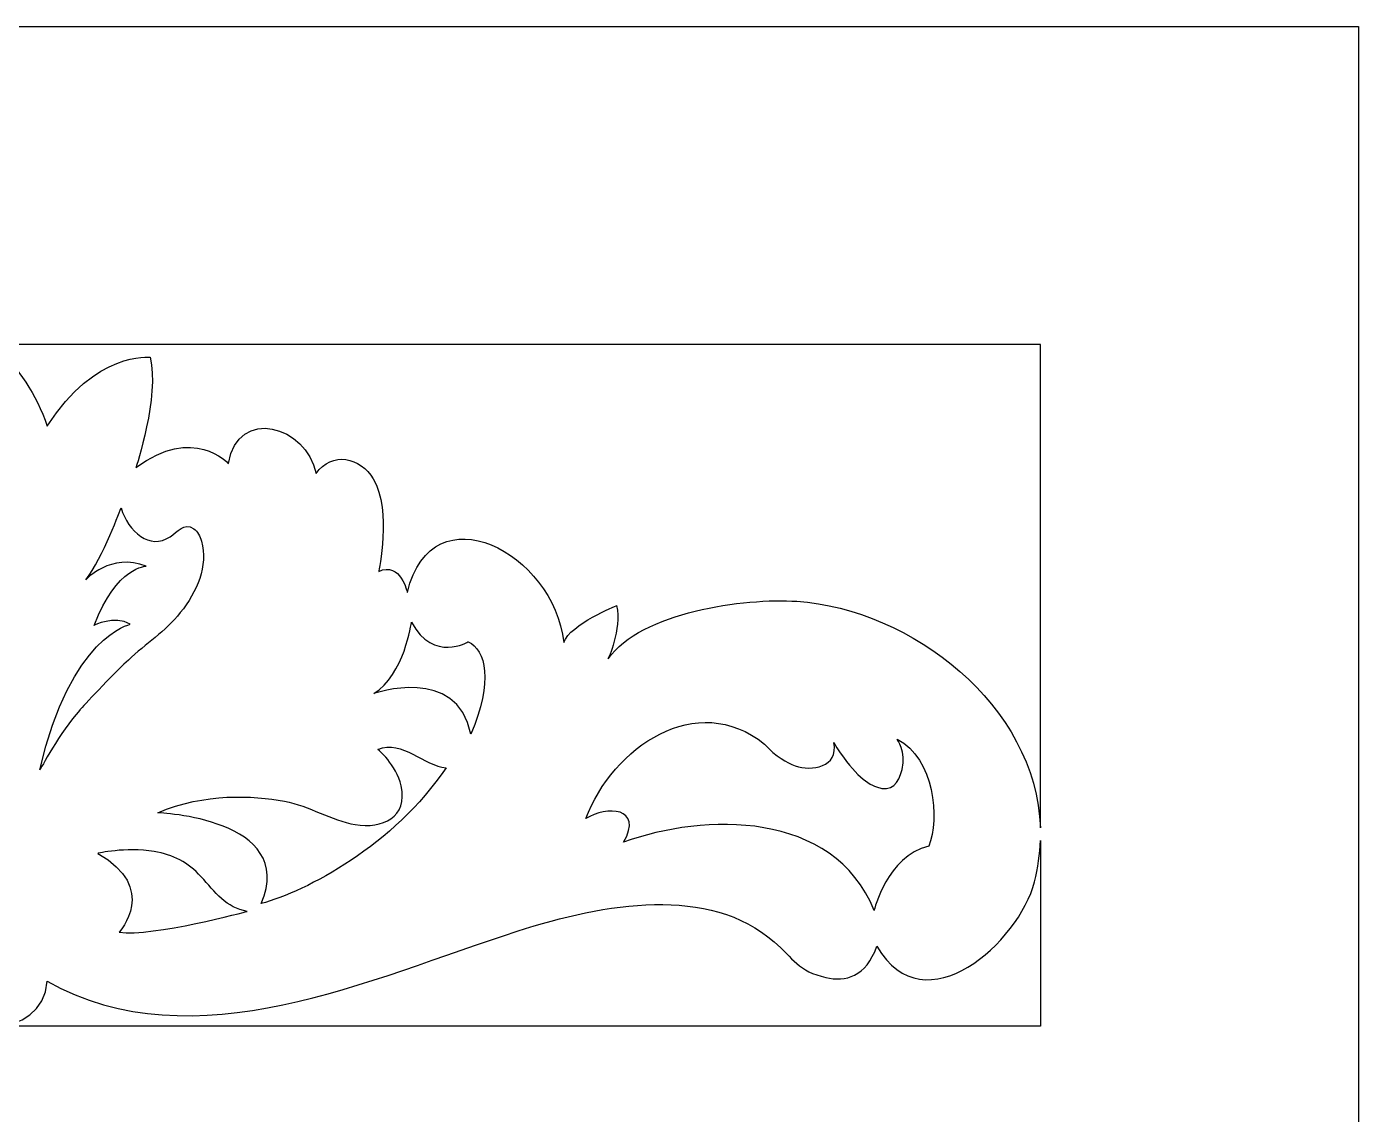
# Model space of a CAD drawing. Header units: centimetres. Extents: x -9.1 to 8.1, y -13.8 to 13.3.
# Drawn here: x -5.308 to -1.698, y 10.378 to 13.327 of the extents above; entities that cross this region are included whole.
import ezdxf

# ---------------------------------------------------------------- set-up
doc = ezdxf.new("R2010")
doc.units = ezdxf.units.CM
doc.header["$MEASUREMENT"] = 0
doc.layers.add('layer 1', color=7, linetype='Continuous')

msp = doc.modelspace()

# ---------------------------------------------------------------- linework, layer by layer
at = {"layer": 'layer 1', "color": 177}
msp.add_open_spline([(-1.69795, 13.32705), (-4.16105, 13.32705), (-6.62414, 13.32705), (-9.08724, 13.32705), (-9.08724, 13.32705), (-9.08724, 5.09483), (-9.08724, -3.13739), (-9.08724, -11.36961), (-9.08724, -11.36961), (-9.08722, -11.36961), (-9.0872, -11.36961), (-9.08718, -11.36961), (-9.08718, -11.36961), (-9.08718, -12.16875), (-9.08718, -12.96789), (-9.08718, -13.76703), (-9.08718, -13.76703), (-8.79982, -13.76703), (-8.51246, -13.76703), (-8.2251, -13.76703), (-8.2251, -13.76703), (-8.2251, -13.64388), (-8.2251, -13.52072), (-8.2251, -13.39756), (-8.2251, -13.39756), (-7.92113, -13.39756), (-7.61716, -13.39756), (-7.3132, -13.39756), (-7.3132, -13.39756), (-7.3132, -13.15691), (-7.3132, -12.91625), (-7.3132, -12.67559), (-7.3132, -12.67559), (-7.19023, -12.67314), (-7.06725, -12.67069), (-6.94428, -12.66823), (-6.94428, -12.66823), (-6.92244, -12.7305), (-6.89383, -12.78451), (-6.84631, -12.83217), (-6.84631, -12.83217), (-6.79979, -12.87884), (-6.75171, -12.90769), (-6.69523, -12.92082), (-6.69523, -12.92082), (-6.62049, -12.9382), (-6.54156, -12.93063), (-6.48156, -12.87829), (-6.48156, -12.87829), (-6.4235, -12.82762), (-6.39, -12.74648), (-6.37796, -12.66908), (-6.37796, -12.66908), (-6.34361, -12.67255), (-6.31439, -12.67175), (-6.28683, -12.6678), (-6.28683, -12.6678), (-6.1493, -12.64812), (-6.08434, -12.5611), (-6.07273, -12.42988), (-6.07273, -12.42988), (-6.06989, -12.39772), (-6.07215, -12.36598), (-6.08236, -12.33803), (-6.08236, -12.33803), (-6.0802, -12.33857), (-6.07804, -12.33911), (-6.07588, -12.33965), (-6.07588, -12.33965), (-6.02735, -12.35643), (-5.97882, -12.37321), (-5.93029, -12.38999), (-5.93029, -12.38999), (-5.90117, -12.68736), (-5.67154, -12.91889), (-5.39256, -12.91889), (-5.39256, -12.91889), (-5.11359, -12.91889), (-4.88395, -12.68736), (-4.85483, -12.38999), (-4.85483, -12.38999), (-4.8063, -12.37321), (-4.75777, -12.35643), (-4.70924, -12.33965), (-4.70924, -12.33965), (-4.70708, -12.33911), (-4.70492, -12.33857), (-4.70276, -12.33803), (-4.70276, -12.33803), (-4.71298, -12.36598), (-4.71524, -12.39772), (-4.71239, -12.42988), (-4.71239, -12.42988), (-4.70078, -12.5611), (-4.63583, -12.64812), (-4.4983, -12.6678), (-4.4983, -12.6678), (-4.47074, -12.67175), (-4.44152, -12.67255), (-4.40717, -12.66908), (-4.40717, -12.66908), (-4.39513, -12.74648), (-4.36163, -12.82762), (-4.30356, -12.87829), (-4.30356, -12.87829), (-4.24356, -12.93063), (-4.16463, -12.9382), (-4.0899, -12.92082), (-4.0899, -12.92082), (-4.03342, -12.90769), (-3.98534, -12.87884), (-3.93881, -12.83217), (-3.93881, -12.83217), (-3.8913, -12.78451), (-3.86269, -12.7305), (-3.84085, -12.66823), (-3.84085, -12.66823), (-3.71787, -12.67069), (-3.5949, -12.67314), (-3.47192, -12.67559), (-3.47192, -12.67559), (-3.47192, -12.91625), (-3.47192, -13.15691), (-3.47192, -13.39756), (-3.47192, -13.39756), (-3.16796, -13.39756), (-2.864, -13.39756), (-2.56003, -13.39756), (-2.56003, -13.39756), (-2.56003, -13.52072), (-2.56003, -13.64388), (-2.56003, -13.76703), (-2.56003, -13.76703), (-2.27267, -13.76703), (-1.98531, -13.76703), (-1.69795, -13.76703), (-1.69795, -13.76703), (-1.69795, -12.96789), (-1.69795, -12.16875), (-1.69795, -11.36961), (-1.69795, -11.36961), (-1.69795, -3.13739), (-1.69795, 5.09483), (-1.69795, 13.32705)], degree=3, knots=[0, 0, 0, 0, 0.027027, 0.027027, 0.027027, 0.027027, 0.0540541, 0.0540541, 0.0540541, 0.0540541, 0.0810811, 0.0810811, 0.0810811, 0.0810811, 0.1081081, 0.1081081, 0.1081081, 0.1081081, 0.1351351, 0.1351351, 0.1351351, 0.1351351, 0.1621622, 0.1621622, 0.1621622, 0.1621622, 0.1891892, 0.1891892, 0.1891892, 0.1891892, 0.2162162, 0.2162162, 0.2162162, 0.2162162, 0.2432432, 0.2432432, 0.2432432, 0.2432432, 0.2702703, 0.2702703, 0.2702703, 0.2702703, 0.2972973, 0.2972973, 0.2972973, 0.2972973, 0.3243243, 0.3243243, 0.3243243, 0.3243243, 0.3513514, 0.3513514, 0.3513514, 0.3513514, 0.3783784, 0.3783784, 0.3783784, 0.3783784, 0.4054054, 0.4054054, 0.4054054, 0.4054054, 0.4324324, 0.4324324, 0.4324324, 0.4324324, 0.4594595, 0.4594595, 0.4594595, 0.4594595, 0.4864865, 0.4864865, 0.4864865, 0.4864865, 0.5135135, 0.5135135, 0.5135135, 0.5135135, 0.5405405, 0.5405405, 0.5405405, 0.5405405, 0.5675676, 0.5675676, 0.5675676, 0.5675676, 0.5945946, 0.5945946, 0.5945946, 0.5945946, 0.6216216, 0.6216216, 0.6216216, 0.6216216, 0.6486486, 0.6486486, 0.6486486, 0.6486486, 0.6756757, 0.6756757, 0.6756757, 0.6756757, 0.7027027, 0.7027027, 0.7027027, 0.7027027, 0.7297297, 0.7297297, 0.7297297, 0.7297297, 0.7567568, 0.7567568, 0.7567568, 0.7567568, 0.7837838, 0.7837838, 0.7837838, 0.7837838, 0.8108108, 0.8108108, 0.8108108, 0.8108108, 0.8378378, 0.8378378, 0.8378378, 0.8378378, 0.8648649, 0.8648649, 0.8648649, 0.8648649, 0.8918919, 0.8918919, 0.8918919, 0.8918919, 0.9189189, 0.9189189, 0.9189189, 0.9189189, 0.9459459, 0.9459459, 0.9459459, 0.9459459, 1, 1, 1, 1], dxfattribs=at)
at = {"layer": 'layer 1', "color": 7}
for points, knots in [([(-5.39259, 12.46496), (-4.44841, 12.46496), (-3.50422, 12.46496), (-2.56003, 12.46496), (-2.56003, 12.46496), (-2.56003, 12.0284), (-2.56003, 11.59185), (-2.56003, 11.15529), (-2.56003, 11.15529), (-2.57157, 11.48802), (-2.90946, 11.7477), (-3.22034, 11.76922), (-3.22034, 11.76922), (-3.36129, 11.77898), (-3.64268, 11.74043), (-3.73197, 11.61292), (-3.73197, 11.61292), (-3.73197, 11.61292), (-3.69511, 11.69252), (-3.70869, 11.75785), (-3.70869, 11.75785), (-3.70869, 11.75785), (-3.83478, 11.70682), (-3.85223, 11.65783), (-3.85223, 11.65783), (-3.87915, 11.90045), (-4.20816, 12.07481), (-4.27602, 11.79302), (-4.27602, 11.79302), (-4.27602, 11.79302), (-4.29392, 11.87773), (-4.35384, 11.85043), (-4.35384, 11.85043), (-4.35384, 11.85043), (-4.3177, 12.01342), (-4.36853, 12.10094), (-4.36853, 12.10094), (-4.40242, 12.1593), (-4.48055, 12.17743), (-4.52366, 12.11543), (-4.52366, 12.11543), (-4.54904, 12.24598), (-4.73505, 12.29771), (-4.76132, 12.14288), (-4.76132, 12.14288), (-4.76132, 12.14288), (-4.856, 12.24806), (-5.01206, 12.13181), (-5.01206, 12.13181), (-5.01206, 12.13181), (-4.94718, 12.32556), (-4.97349, 12.43073), (-4.97349, 12.43073), (-4.97349, 12.43073), (-5.12172, 12.44816), (-5.25222, 12.24416), (-5.25222, 12.24416), (-5.28231, 12.33297), (-5.33098, 12.39833), (-5.39259, 12.46496)], [0, 0, 0, 0, 0.0625, 0.0625, 0.0625, 0.0625, 0.125, 0.125, 0.125, 0.125, 0.1875, 0.1875, 0.1875, 0.1875, 0.25, 0.25, 0.25, 0.25, 0.3125, 0.3125, 0.3125, 0.3125, 0.375, 0.375, 0.375, 0.375, 0.4375, 0.4375, 0.4375, 0.4375, 0.5, 0.5, 0.5, 0.5, 0.5625, 0.5625, 0.5625, 0.5625, 0.625, 0.625, 0.625, 0.625, 0.6875, 0.6875, 0.6875, 0.6875, 0.75, 0.75, 0.75, 0.75, 0.8125, 0.8125, 0.8125, 0.8125, 0.875, 0.875, 0.875, 0.875, 1, 1, 1, 1]), ([(-5.05231, 12.02238), (-5.05231, 12.02238), (-5.10132, 11.8868), (-5.14753, 11.82784), (-5.14753, 11.82784), (-5.14753, 11.82784), (-5.08032, 11.90152), (-4.9837, 11.86468), (-4.9837, 11.86468), (-4.9837, 11.86468), (-5.0635, 11.86468), (-5.12512, 11.70406), (-5.12512, 11.70406), (-5.12512, 11.70406), (-5.07192, 11.73206), (-5.0271, 11.707), (-5.0271, 11.707), (-5.0271, 11.707), (-5.18954, 11.67458), (-5.27216, 11.31206), (-5.27216, 11.31206), (-5.27216, 11.31206), (-5.21755, 11.41521), (-5.16433, 11.47417), (-5.16433, 11.47417), (-5.16433, 11.47417), (-5.09706, 11.54961), (-5.03235, 11.61011), (-5.03235, 11.61011), (-4.98544, 11.65395), (-4.9323, 11.68733), (-4.89154, 11.73845), (-4.89154, 11.73845), (-4.84687, 11.79449), (-4.81493, 11.8654), (-4.83454, 11.93259), (-4.83454, 11.93259), (-4.83817, 11.94504), (-4.84441, 11.9587), (-4.85499, 11.96603), (-4.85499, 11.96603), (-4.88172, 11.98452), (-4.89942, 11.95672), (-4.91909, 11.94395), (-4.91909, 11.94395), (-4.97474, 11.90778), (-5.03213, 11.95737), (-5.05231, 12.02238)], [0, 0, 0, 0, 0.0769231, 0.0769231, 0.0769231, 0.0769231, 0.1538462, 0.1538462, 0.1538462, 0.1538462, 0.2307692, 0.2307692, 0.2307692, 0.2307692, 0.3076923, 0.3076923, 0.3076923, 0.3076923, 0.3846154, 0.3846154, 0.3846154, 0.3846154, 0.4615385, 0.4615385, 0.4615385, 0.4615385, 0.5384615, 0.5384615, 0.5384615, 0.5384615, 0.6153846, 0.6153846, 0.6153846, 0.6153846, 0.6923077, 0.6923077, 0.6923077, 0.6923077, 0.7692308, 0.7692308, 0.7692308, 0.7692308, 0.8461538, 0.8461538, 0.8461538, 0.8461538, 1, 1, 1, 1]), ([(-4.11109, 11.65983), (-4.11109, 11.65983), (-4.20478, 11.60197), (-4.26475, 11.71242), (-4.26475, 11.71242), (-4.26475, 11.71242), (-4.28474, 11.56911), (-4.3672, 11.51915), (-4.3672, 11.51915), (-4.3672, 11.51915), (-4.14107, 11.59803), (-4.10359, 11.4087), (-4.10359, 11.4087), (-4.04345, 11.55265), (-4.06341, 11.63766), (-4.11109, 11.65983)], [0, 0, 0, 0, 0.2, 0.2, 0.2, 0.2, 0.4, 0.4, 0.4, 0.4, 0.6, 0.6, 0.6, 0.6, 1, 1, 1, 1]), ([(-2.9483, 11.39558), (-2.9483, 11.39558), (-2.92261, 11.36179), (-2.93478, 11.31358), (-2.93478, 11.31358), (-2.94453, 11.275), (-2.96296, 11.25134), (-3.00442, 11.26598), (-3.00442, 11.26598), (-3.03246, 11.2759), (-3.07177, 11.30649), (-3.12037, 11.38657), (-3.12037, 11.38657), (-3.10512, 11.3189), (-3.18123, 11.30813), (-3.22459, 11.32322), (-3.22459, 11.32322), (-3.24753, 11.3312), (-3.27669, 11.34793), (-3.30784, 11.38216), (-3.30784, 11.38216), (-3.49103, 11.53026), (-3.72016, 11.37385), (-3.79223, 11.18003), (-3.79223, 11.18003), (-3.73621, 11.2162), (-3.63503, 11.21103), (-3.69001, 11.11616), (-3.69001, 11.11616), (-3.47132, 11.19555), (-3.12158, 11.20363), (-3.01071, 10.93134), (-3.01071, 10.93134), (-3.01071, 10.93134), (-2.97618, 11.07923), (-2.86278, 11.10518), (-2.86278, 11.10518), (-2.83271, 11.17936), (-2.84699, 11.34436), (-2.9483, 11.39558)], [0, 0, 0, 0, 0.0909091, 0.0909091, 0.0909091, 0.0909091, 0.1818182, 0.1818182, 0.1818182, 0.1818182, 0.2727273, 0.2727273, 0.2727273, 0.2727273, 0.3636364, 0.3636364, 0.3636364, 0.3636364, 0.4545455, 0.4545455, 0.4545455, 0.4545455, 0.5454545, 0.5454545, 0.5454545, 0.5454545, 0.6363636, 0.6363636, 0.6363636, 0.6363636, 0.7272727, 0.7272727, 0.7272727, 0.7272727, 0.8181818, 0.8181818, 0.8181818, 0.8181818, 1, 1, 1, 1]), ([(-4.17106, 11.31799), (-4.23042, 11.3232), (-4.28976, 11.39407), (-4.35597, 11.36795), (-4.35597, 11.36795), (-4.35637, 11.36826), (-4.30576, 11.32614), (-4.29303, 11.26925), (-4.29303, 11.26925), (-4.27383, 11.18354), (-4.34437, 11.1519), (-4.41728, 11.16402), (-4.41728, 11.16402), (-4.48342, 11.17502), (-4.54039, 11.21446), (-4.60955, 11.22715), (-4.60955, 11.22715), (-4.69449, 11.24273), (-4.82497, 11.25078), (-4.95263, 11.19597), (-4.95263, 11.19597), (-4.95263, 11.19597), (-4.57422, 11.18148), (-4.67226, 10.94979), (-4.67226, 10.94979), (-4.5501, 10.98217), (-4.31141, 11.10901), (-4.17106, 11.31799)], [0, 0, 0, 0, 0.125, 0.125, 0.125, 0.125, 0.25, 0.25, 0.25, 0.25, 0.375, 0.375, 0.375, 0.375, 0.5, 0.5, 0.5, 0.5, 0.625, 0.625, 0.625, 0.625, 0.75, 0.75, 0.75, 0.75, 1, 1, 1, 1]), ([(-7.78187, 10.83412), (-7.91195, 10.61225), (-8.16794, 10.84668), (-8.20909, 11.00867), (-8.20909, 11.00867), (-8.21877, 11.0468), (-8.22395, 11.08433), (-8.22515, 11.12108), (-8.22515, 11.12108), (-8.22515, 10.95327), (-8.22515, 10.78545), (-8.22515, 10.61764), (-8.22515, 10.61764), (-6.33678, 10.61764), (-4.44841, 10.61764), (-2.56003, 10.61764), (-2.56003, 10.61764), (-2.56003, 10.7854), (-2.56003, 10.95317), (-2.56003, 11.12093), (-2.56003, 11.12093), (-2.56125, 11.08424), (-2.56643, 11.04675), (-2.57611, 11.00867), (-2.57611, 11.00867), (-2.61725, 10.84668), (-2.87322, 10.61225), (-3.00331, 10.83412), (-3.00331, 10.83412), (-3.03309, 10.75039), (-3.08839, 10.73767), (-3.14116, 10.74934), (-3.14116, 10.74934), (-3.21546, 10.76578), (-3.23037, 10.80187), (-3.28168, 10.84627), (-3.28168, 10.84627), (-3.45922, 10.9999), (-3.7381, 10.95229), (-3.97807, 10.87509), (-3.97807, 10.87509), (-4.37396, 10.74772), (-4.85316, 10.51508), (-5.25285, 10.73946), (-5.25285, 10.73946), (-5.26258, 10.57704), (-5.5226, 10.57704), (-5.53233, 10.73946), (-5.53233, 10.73946), (-5.93203, 10.51508), (-6.41123, 10.74772), (-6.80711, 10.87509), (-6.80711, 10.87509), (-7.04708, 10.95229), (-7.32597, 10.9999), (-7.5035, 10.84627), (-7.5035, 10.84627), (-7.55482, 10.80187), (-7.56972, 10.76578), (-7.64404, 10.74934), (-7.64404, 10.74934), (-7.6968, 10.73767), (-7.7521, 10.75039), (-7.78187, 10.83412)], [0, 0, 0, 0, 0.0588235, 0.0588235, 0.0588235, 0.0588235, 0.1176471, 0.1176471, 0.1176471, 0.1176471, 0.1764706, 0.1764706, 0.1764706, 0.1764706, 0.2352941, 0.2352941, 0.2352941, 0.2352941, 0.2941176, 0.2941176, 0.2941176, 0.2941176, 0.3529412, 0.3529412, 0.3529412, 0.3529412, 0.4117647, 0.4117647, 0.4117647, 0.4117647, 0.4705882, 0.4705882, 0.4705882, 0.4705882, 0.5294118, 0.5294118, 0.5294118, 0.5294118, 0.5882353, 0.5882353, 0.5882353, 0.5882353, 0.6470588, 0.6470588, 0.6470588, 0.6470588, 0.7058824, 0.7058824, 0.7058824, 0.7058824, 0.7647059, 0.7647059, 0.7647059, 0.7647059, 0.8235294, 0.8235294, 0.8235294, 0.8235294, 0.8823529, 0.8823529, 0.8823529, 0.8823529, 1, 1, 1, 1]), ([(-4.71018, 10.92877), (-4.71018, 10.92877), (-4.96719, 10.85944), (-5.05725, 10.87213), (-5.05725, 10.87213), (-5.05725, 10.87213), (-4.94852, 10.99235), (-5.11547, 11.08597), (-5.11547, 11.08597), (-5.11547, 11.08597), (-5.04053, 11.10368), (-4.96282, 11.0909), (-4.96282, 11.0909), (-4.91051, 11.0823), (-4.87121, 11.06206), (-4.83502, 11.02257), (-4.83502, 11.02257), (-4.79784, 10.98198), (-4.7666, 10.93709), (-4.71018, 10.92877)], [0, 0, 0, 0, 0.1666667, 0.1666667, 0.1666667, 0.1666667, 0.3333333, 0.3333333, 0.3333333, 0.3333333, 0.5, 0.5, 0.5, 0.5, 0.6666667, 0.6666667, 0.6666667, 0.6666667, 1, 1, 1, 1])]:
    msp.add_open_spline(points, degree=3, knots=knots, dxfattribs=at)

doc.saveas('drawing.dxf')
